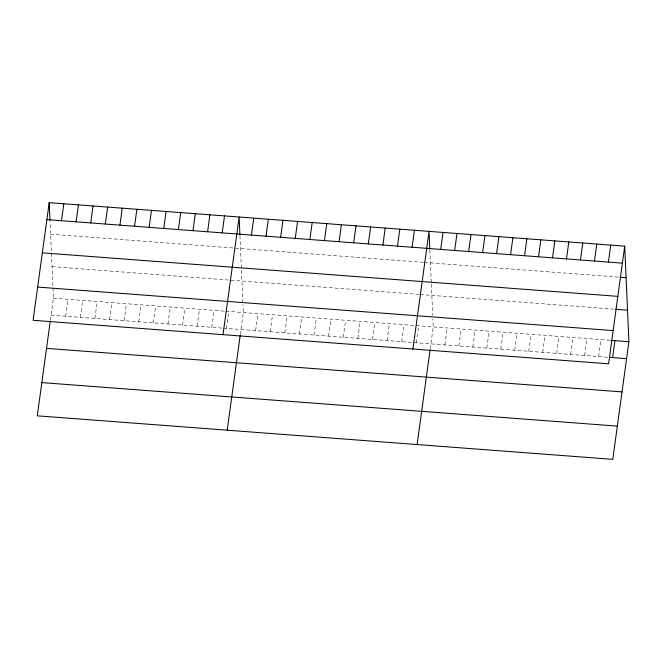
<?xml version="1.0" encoding="UTF-8"?>
<svg xmlns="http://www.w3.org/2000/svg" width="662" height="662" viewBox="0 0 662 662"><rect width="100%" height="100%" fill="white"/><g stroke="black" fill="none" stroke-linecap="round" stroke-linejoin="round"><path stroke-width="0.5" stroke-dasharray="3.31 2.48" d="M50.386 320.185L53.399 298.19L50.031 221.373M65.687 316.254L68.012 299.29M80.292 317.363L82.618 300.399M94.906 318.463L97.223 301.5M109.511 319.572L111.837 302.608M124.117 320.673L126.442 303.709M138.73 321.782L141.056 304.818M153.336 322.882L155.661 305.918M167.949 323.991L170.275 307.027M182.555 325.092L184.88 308.128M197.168 326.2L199.485 309.237M211.774 327.301L214.099 310.337M226.379 328.41L228.704 311.446M240.298 334.55L243.318 312.547L242.971 304.669M255.598 330.619L257.923 313.656M270.212 331.72L272.529 314.756M284.817 332.829L287.142 315.865M299.423 333.929L301.748 316.966M314.036 335.038L316.362 318.074M328.642 336.139L330.967 319.175M343.255 337.248L345.581 320.284M357.861 338.348L360.186 321.384M372.474 339.457L374.791 322.493M387.08 340.558L389.405 323.594M401.685 341.666L404.01 324.703M416.299 342.767L418.624 325.803M430.217 348.907L433.229 326.912L432.882 319.026M444.881 344.935L447.206 327.963M458.857 345.986L461.182 329.022M472.834 347.045L475.159 330.081M486.81 348.104L489.135 331.141M500.786 349.155L503.112 332.192M514.763 350.215L517.088 333.251M528.739 351.274L531.065 334.31M542.716 352.333L545.041 335.369M556.692 353.384L559.018 336.42M570.669 354.443L572.994 337.479M584.645 355.502L586.971 338.539M598.622 356.553L600.947 339.589M50.593 234.183L423.606 262.384M424.582 262.458L619.111 277.171M52.017 266.662L419.187 294.425M420.163 294.499L613.542 309.121M53.399 298.19L224.807 311.148M225.783 311.223L609.934 340.276M51.073 315.153L222.49 328.112M223.458 328.187L608.61 357.315M429.861 250.095L431.318 283.204M431.359 284.221L432.708 315.087M239.95 235.738L242.88 302.7"/><path stroke-width="0.99" d="M49.211 202.655L33.1 320.292L608.601 363.81L624.713 246.173L49.211 202.655L49.989 220.388M61.5 220.727L63.825 203.755M50.246 321.194L37.287 415.827L612.789 459.345L628.9 341.708L624.713 246.173M76.105 221.828L78.43 204.864M90.719 222.937L93.044 205.965M105.324 224.037L107.649 207.074M119.938 225.146L122.255 208.174M134.543 226.247L136.869 209.283M149.149 227.356L151.474 210.384M163.762 228.456L166.088 211.492M178.368 229.565L180.693 212.593M192.981 230.666L195.307 213.702M207.587 231.774L209.912 214.802M222.2 232.875L224.517 215.911M223.011 334.658L239.131 217.012L239.909 234.745M251.411 235.084L253.736 218.121M227.198 430.184L240.165 335.551M266.025 236.185L268.35 219.221M280.63 237.294L282.955 220.33M295.244 238.394L297.569 221.431M309.849 239.503L312.174 222.54M324.463 240.604L326.78 223.64M339.068 241.713L341.393 224.749M353.673 242.813L355.999 225.85M368.287 243.922L370.612 226.958M382.893 245.023L385.218 228.059M397.506 246.132L399.823 229.168M412.112 247.232L414.437 230.268M412.931 349.015L429.042 231.377L429.82 249.111M440.693 249.4L443.019 232.436M417.118 444.55L430.077 349.917M454.67 250.451L456.995 233.487M468.646 251.51L470.972 234.547M482.623 252.57L484.948 235.606M496.599 253.629L498.925 236.665M510.576 254.68L512.901 237.716M524.552 255.739L526.878 238.775M538.529 256.798L540.854 239.834M552.505 257.849L554.83 240.885M566.482 258.908L568.807 241.944M580.458 259.967L582.783 243.004M594.435 261.027L596.76 244.063M608.411 262.078L610.736 245.114M612.598 357.612L614.924 340.649M46.894 219.618L622.388 263.137M620.104 277.246L626.095 277.701M42.343 252.843L617.836 296.361M615.536 309.278L627.518 310.18M37.651 287.068L613.153 330.586M610.927 340.351L628.9 341.708M609.603 357.389L626.575 358.672M46.522 348.377L622.023 391.896M41.838 382.603L617.34 426.121"/></g></svg>
